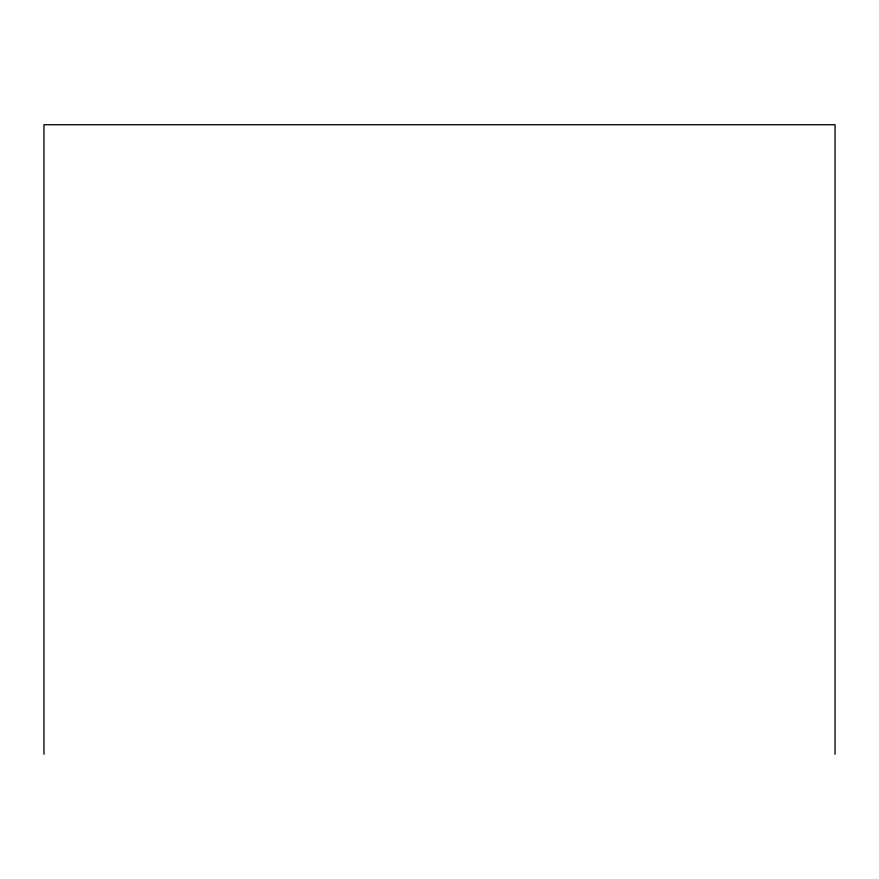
<?xml version="1.0" encoding="UTF-8"?>
<svg xmlns="http://www.w3.org/2000/svg" width="879" height="879" viewBox="0 0 879 879"><rect width="100%" height="100%" fill="white"/><g stroke="black" fill="none" stroke-linecap="round" stroke-linejoin="round"><path stroke-width="1.32" d="M835.05 754.259L835.05 124.741L43.95 124.741L43.95 754.259"/></g></svg>
